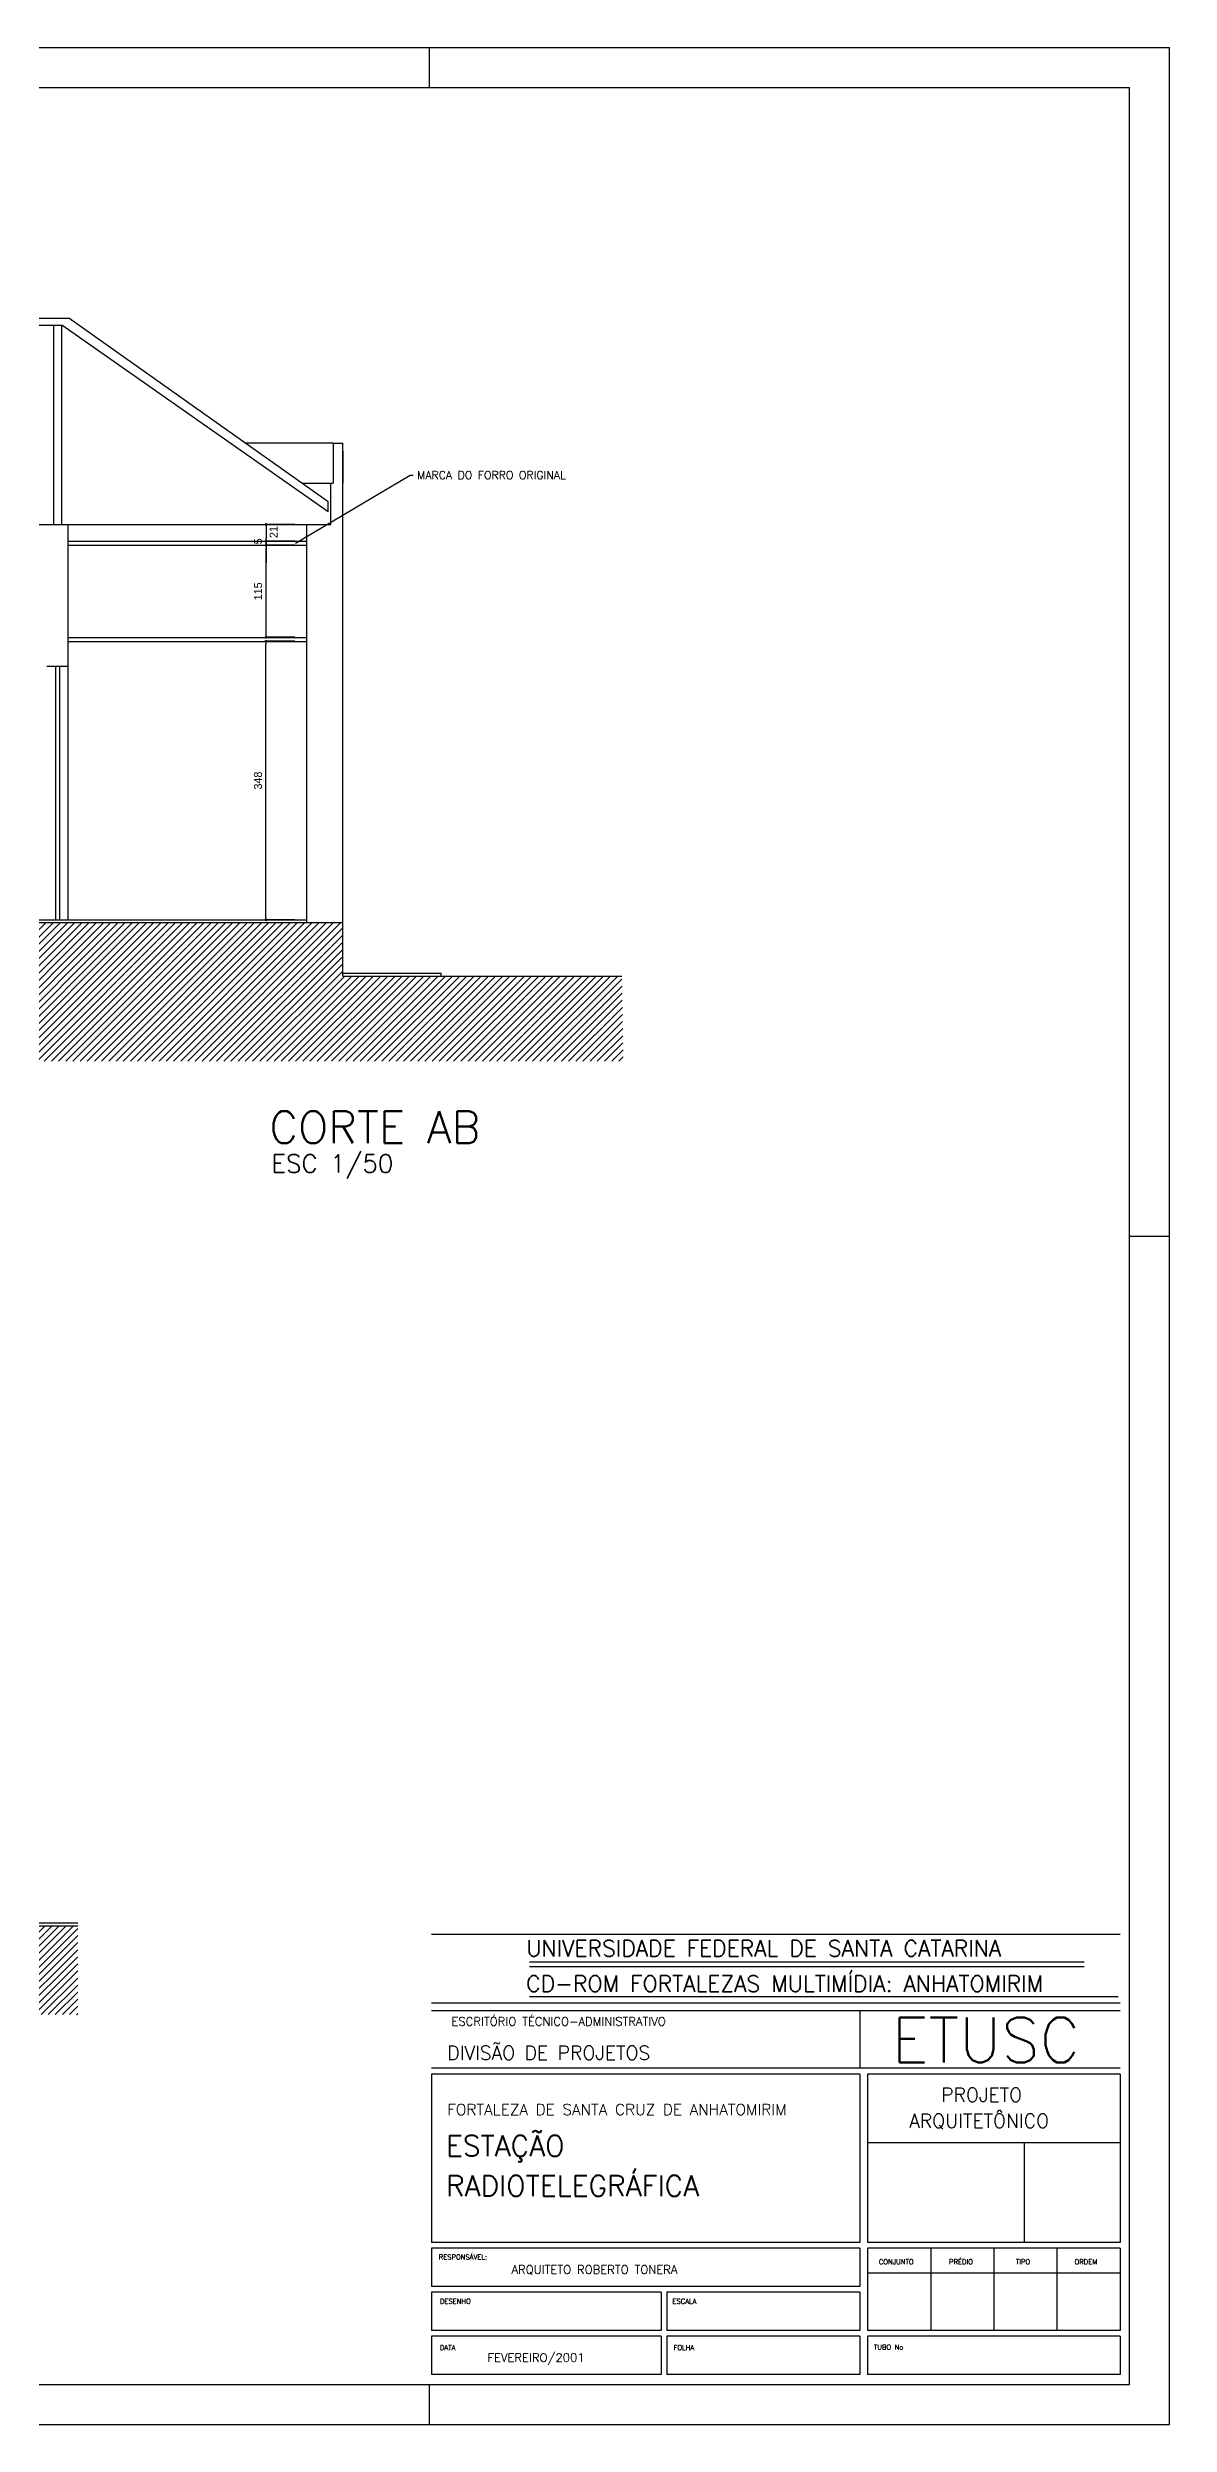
# Model space of a CAD drawing. Extents: x -1098 to 3016, y -832 to 644.
# Drawn here: x 2736 to 3016, y -832 to -238 of the extents above; entities that cross this region are included whole.
import ezdxf

# ---------------------------------------------------------------- set-up
doc = ezdxf.new("R2010")
doc.units = 0
doc.header["$MEASUREMENT"] = 0
doc.layers.get('0').update_dxf_attribs({"linetype": 'CONTINUOUS'})
doc.layers.get('DEFPOINTS').update_dxf_attribs({"linetype": 'CONTINUOUS'})
for name, color, linetype in [('COTAS_INTERNAS', 1, 'CONTINUOUS'), ('ESQUADRIAS', 2, 'CONTINUOUS'), ('HACHURA', 1, 'CONTINUOUS'), ('MARGEMINT', 6, 'CONTINUOUS'), ('MARGEMTEXT', 1, 'CONTINUOUS'), ('MARGEXT', 2, 'CONTINUOUS'), ('MARGINT', 6, 'CONTINUOUS'), ('PAREDE', 1, 'CONTINUOUS'), ('PAREDES', 7, 'CONTINUOUS'), ('PISO', 1, 'CONTINUOUS'), ('TELHADO', 2, 'CONTINUOUS'), ('TERRA', 7, 'CONTINUOUS'), ('TEXT1', 3, 'CONTINUOUS'), ('TEXT2', 6, 'CONTINUOUS'), ('TEXTO', 3, 'CONTINUOUS')]:
    doc.layers.add(name, color=color, linetype=linetype)
doc.styles.add('ROMANS', font='romans')
doc.dimstyles.new('ISO-25', dxfattribs={"dimtxt": 10, "dimasz": 3.5, "dimexe": 1.25, "dimexo": 15, "dimgap": 5, "dimtad": 1, "dimdec": 1, "dimtxsty": 'STANDARD', "dimblk": 'DOT', "dimcen": 2.5, "dimclrd": 1, "dimclre": 1, "dimclrt": 2, "dimazin": 3, "dimtfac": 1, "dimtdec": 1, "dimtmove": 0, "dimatfit": 3})

# ---------------------------------------------------------------- blocks, each defined once
blk = doc.blocks.new('_DOT')
at = {"color": 0, "linetype": 'BYBLOCK'}
blk.add_line((-0.5, 0), (-1, 0), dxfattribs=at)
at = {"color": 0, "linetype": 'BYBLOCK', "const_width": 0.5}
blk.add_lwpolyline([(-0.25, 0, 1), (0.25, 0, 1)], format="xyb", close=True, dxfattribs=at)
blk = doc.blocks.new('*D64')
at = {"color": 1, "linetype": 'BYBLOCK'}
for p, q in [((2797.77, -386.39), (2790.34, -386.39)), ((2790.59, -455.29), (2790.59, -387.09)), ((2797.77, -455.99), (2790.34, -455.99))]:
    blk.add_line(p, q, dxfattribs=at)
at = {"layer": 'DEFPOINTS', "color": 0, "linetype": 'BYBLOCK'}
for p in [(2790.59, -386.39), (2800.77, -386.39), (2800.77, -455.99)]:
    blk.add_point(p, dxfattribs=at)
at = {"color": 1, "linetype": 'BYBLOCK', "xscale": 0.7000000000000001, "yscale": 0.7000000000000001, "zscale": 0.7000000000000001}
for p, rotation in [((2790.59, -386.39), 90), ((2790.59, -455.99), 270)]:
    blk.add_blockref('_DOT', p, dxfattribs=dict(at, rotation=rotation))
at = {"color": 2, "linetype": 'BYBLOCK', "insert": (2788.59, -421.19), "char_height": 2, "attachment_point": 5, "rotation": 90}
blk.add_mtext('348', dxfattribs=at)
blk = doc.blocks.new('*D77')
at = {"color": 1, "linetype": 'BYBLOCK'}
for p, q in [((2797.77, -362.39), (2790.36, -362.39)), ((2790.61, -384.69), (2790.61, -363.09)), ((2797.77, -385.39), (2790.36, -385.39))]:
    blk.add_line(p, q, dxfattribs=at)
at = {"layer": 'DEFPOINTS', "color": 0, "linetype": 'BYBLOCK'}
for p in [(2790.61, -362.39), (2800.77, -362.39), (2800.77, -385.39)]:
    blk.add_point(p, dxfattribs=at)
at = {"color": 1, "linetype": 'BYBLOCK', "xscale": 0.7000000000000001, "yscale": 0.7000000000000001, "zscale": 0.7000000000000001}
for p, rotation in [((2790.61, -362.39), 90), ((2790.61, -385.39), 270)]:
    blk.add_blockref('_DOT', p, dxfattribs=dict(at, rotation=rotation))
at = {"color": 2, "linetype": 'BYBLOCK', "insert": (2788.61, -373.89), "char_height": 2, "attachment_point": 5, "rotation": 90}
blk.add_mtext('115', dxfattribs=at)

msp = doc.modelspace()

# ---------------------------------------------------------------- hatches: boundary and pattern name
at = {"layer": 'HACHURA'}
h = msp.add_hatch(dxfattribs=at)
h.set_pattern_fill('ANSI31', color=256, scale=0.4, style=0)
h.set_pattern_definition([(45, (2150.2352, -997.2027), (-0.8980256, 0.8980256), [])])
h.paths.add_polyline_path([(2312.969, -470.053), (2312.969, -491.326), (2879.904, -491.326), (2879.592, -470.053), (2809.766, -470.053), (2809.766, -456.693), (2392.666, -456.693), (2392.666, -470.053), (2353.503, -470.053)])
h = msp.add_hatch(dxfattribs=at)
h.set_pattern_fill('ANSI31', color=256, scale=10, style=0)
h.set_pattern_definition([(45, (-14358.2561, -4134.4036), (-0.88388348, 0.88388348), [])])
h.paths.add_polyline_path([(2492.563, -720.084), (2492.563, -707.484), (2743.538, -707.484), (2743.538, -729.587), (2419.168, -729.587), (2419.168, -720.084)])

# ---------------------------------------------------------------- linework, layer by layer
at = {"layer": 'COTAS_INTERNAS', "color": 1}
for p, q in [((2797.766, -357.193), (2790.355, -357.193)), ((2797.766, -361.393), (2790.355, -361.393)), ((2797.766, -361.393), (2790.355, -361.393)), ((2790.605, -357.893), (2790.605, -360.693)), ((2790.605, -361.393), (2790.605, -366.759)), ((2790.605, -362.393), (2790.605, -361.393)), ((2797.766, -362.393), (2790.355, -362.393)), ((2790.605, -363.093), (2790.605, -363.793))]:
    msp.add_line(p, q, dxfattribs=at)
at = {"layer": 'COTAS_INTERNAS'}
for points in [[(2807.361, -336.893), (2785.433, -336.893)], [(2799.548, -346.893), (2807.428, -346.893)]]:
    msp.add_lwpolyline(points, dxfattribs=at)
at = {"layer": 'ESQUADRIAS'}
for points in [[(2737.966, -392.593), (2737.966, -455.993)], [(2738.966, -392.593), (2738.966, -455.993)]]:
    msp.add_lwpolyline(points, dxfattribs=at)
at = {"layer": 'MARGEMINT'}
for p, q in [((3004.131, -709.527), (2832, -709.527)), ((3004.131, -726.74), (2832, -726.74)), ((3004.131, -728.653), (2832, -728.653)), ((3004.131, -742.997), (2832, -742.997))]:
    msp.add_line(p, q, dxfattribs=at)
at = {"layer": 'MARGEMTEXT'}
for p, q in [((2939.104, -728.653), (2939.104, -742.997)), ((2939.104, -744.432), (2832, -744.432)), ((2832, -744.432), (2832, -786.508)), ((2939.104, -744.432), (2939.104, -786.508)), ((3004.131, -744.432), (2941.016, -744.432)), ((2941.016, -744.432), (2941.016, -786.508)), ((3004.131, -744.432), (3004.131, -786.508)), ((3004.131, -761.645), (2941.016, -761.645)), ((2980.18, -761.645), (2980.18, -786.508)), ((2939.104, -786.508), (2832, -786.508)), ((2939.104, -787.943), (2832, -787.943)), ((2832, -787.943), (2832, -797.505)), ((2939.104, -787.943), (2939.104, -797.505)), ((3004.131, -786.508), (2941.016, -786.508)), ((2941.016, -787.943), (2941.016, -808.503)), ((3004.131, -787.943), (2941.016, -787.943)), ((2956.795, -787.943), (2956.795, -808.503)), ((2972.574, -787.943), (2972.574, -808.503)), ((2988.352, -787.943), (2988.352, -808.503)), ((3004.131, -787.943), (3004.131, -808.503)), ((3004.131, -794.158), (2941.016, -794.158)), ((2939.104, -797.505), (2832, -797.505)), ((2889.377, -798.94), (2832, -798.94)), ((2832, -798.94), (2832, -808.503)), ((2889.377, -798.94), (2889.377, -808.503)), ((2939.104, -798.94), (2890.811, -798.94)), ((2890.811, -798.94), (2890.811, -808.503)), ((2939.104, -798.94), (2939.104, -808.503)), ((2889.377, -808.503), (2832, -808.503)), ((2889.377, -809.937), (2832, -809.937)), ((2832, -809.937), (2832, -819.5)), ((2889.377, -809.937), (2889.377, -819.5)), ((2939.104, -808.503), (2890.811, -808.503)), ((2939.104, -809.937), (2890.811, -809.937)), ((2890.811, -809.937), (2890.811, -819.5)), ((2939.104, -809.937), (2939.104, -819.5)), ((3004.131, -808.503), (2941.016, -808.503)), ((3004.131, -809.937), (2941.016, -809.937)), ((2941.016, -809.937), (2941.016, -819.5)), ((3004.131, -809.937), (3004.131, -819.5)), ((2889.377, -819.5), (2832, -819.5)), ((2939.104, -819.5), (2890.811, -819.5)), ((3004.131, -819.5), (2941.016, -819.5))]:
    msp.add_line(p, q, dxfattribs=at)
at = {"layer": 'MARGEXT'}
for p, q in [((2175.5, -238), (3016.5, -238)), ((2831.5, -248), (2831.5, -238)), ((3016.5, -832), (3016.5, -238)), ((3006.5, -535), (3016.5, -535)), ((2831.5, -832), (2831.5, -822)), ((2175.5, -832), (3016.5, -832))]:
    msp.add_line(p, q, dxfattribs=at)
at = {"layer": 'MARGINT'}
for p, q in [((2200.5, -248), (3006.5, -248)), ((3006.5, -822), (3006.5, -248)), ((2200.5, -822), (3006.5, -822))]:
    msp.add_line(p, q, dxfattribs=at)
at = {"layer": 'PAREDE', "color": 4}
msp.add_lwpolyline([(2401.706, -357.193), (2800.766, -357.193)], dxfattribs=at)
at = {"layer": 'PAREDES'}
for points in [[(2807.361, -336.893), (2809.766, -336.893)], [(2807.428, -336.893), (2807.428, -346.893)], [(2809.766, -470.053), (2809.766, -336.893)], [(2809.766, -338.893), (2809.766, -346.893)], [(2806.766, -357.193), (2806.833, -346.893)], [(2806.833, -346.893), (2807.428, -346.893)], [(2741.166, -455.933), (2741.166, -357.193)], [(2800.766, -456.693), (2800.766, -357.193)], [(2800.766, -357.193), (2806.766, -357.193)], [(2735.766, -392.593), (2741.166, -392.593)]]:
    msp.add_lwpolyline(points, dxfattribs=at)
at = {"layer": 'PISO'}
for points in [[(2399.404, -455.993), (2800.766, -455.993)], [(2809.766, -469.293), (2834.366, -469.293)], [(2834.366, -470.053), (2834.366, -469.293)], [(2743.538, -706.724), (2499.063, -706.724)]]:
    msp.add_lwpolyline(points, dxfattribs=at)
at = {"layer": 'TELHADO', "color": 5}
for points in [[(2461.268, -305.65), (2741.335, -305.65)], [(2462.27, -307.393), (2739.52, -307.393)], [(2737.52, -357.193), (2737.52, -307.393)], [(2739.52, -357.193), (2739.52, -307.393)], [(2806.137, -354.061), (2739.52, -307.393)], [(2806.137, -351.561), (2741.335, -305.65)], [(2806.137, -354.061), (2806.137, -351.561)]]:
    msp.add_lwpolyline(points, dxfattribs=at)
at = {"layer": 'TELHADO', "color": 1}
for points in [[(2741.166, -361.393), (2800.766, -361.393)], [(2741.166, -362.393), (2800.766, -362.393)]]:
    msp.add_lwpolyline(points, dxfattribs=at)
at = {"layer": 'TELHADO', "color": 3}
for points in [[(2741.166, -385.393), (2800.766, -385.393)], [(2741.166, -386.393), (2800.766, -386.393)]]:
    msp.add_lwpolyline(points, dxfattribs=at)
at = {"layer": 'TERRA'}
for points in [[(2392.666, -456.693), (2809.766, -456.693)], [(2809.766, -470.053), (2879.592, -470.053)], [(2743.538, -707.484), (2492.563, -707.484)]]:
    msp.add_lwpolyline(points, dxfattribs=at)
at = {"layer": 'TEXT1'}
for p, q in [((2995.131, -716.47), (2856.47, -716.47)), ((2995.131, -717.675), (2856.47, -717.675)), ((3003.63, -725.103), (2856.47, -725.103))]:
    msp.add_line(p, q, dxfattribs=at)

# ---------------------------------------------------------------- block references
at = {"layer": 'COTAS_INTERNAS', "color": 1, "xscale": 0.7000000000000001, "yscale": 0.7000000000000001, "zscale": 0.7000000000000001}
for p, rotation in [((2790.605, -357.193), 90), ((2790.605, -361.393), 270), ((2790.605, -361.393), 270), ((2790.605, -362.393), 90)]:
    msp.add_blockref('_DOT', p, dxfattribs=dict(at, rotation=rotation))

# ---------------------------------------------------------------- texts
at = {"layer": 'COTAS_INTERNAS', "color": 2, "char_height": 2, "attachment_point": 5, "rotation": 90}
for s, insert in [('5', (2788.605, -361.393)), ('21', (2792.509, -359.1))]:
    msp.add_mtext(s, dxfattribs=dict(at, insert=insert))
at = {"layer": 'TEXT1', "style": 'ROMANS'}
for s, height, p in [('UNIVERSIDADE FEDERAL DE SANTA CATARINA', 4.01639, (2855.689, -715.018)), ('CD-ROM FORTALEZAS MULTIMÍDIA: ANHATOMIRIM', 4.01639, (2855.665, -723.861)), ('ESCRITÓRIO TÉCNICO-ADMINISTRATIVO', 2.12234, (2836.982, -732.35)), ('DIVISÃO DE PROJETOS', 3.44262, (2835.92, -740.84)), ('PROJETO', 3.4426, (2959.42, -751.34)), ('FORTALEZA DE SANTA CRUZ DE ANHATOMIRIM', 2.78852, (2835.922, -754.706)), ('ARQUITETÔNICO', 3.44262, (2951.42, -757.84)), ('ESTAÇÃO ', 5.1639, (2835.595, -764.936)), ('RADIOTELEGRÁFICA', 5.16393, (2835.595, -774.936)), ('RESPONSÁVEL:', 1.24317, (2833.796, -790.788)), ('ARQUITETO ROBERTO TONERA', 2.12234, (2851.982, -794.35)), ('CONJUNTO  ', 1.2432, (2943.835, -791.974)), ('PRÉDIO', 1.2432, (2961.39, -791.974)), ('TIPO', 1.2432, (2978.081, -791.974)), ('ORDEM', 1.2432, (2992.758, -791.974)), ('DESENHO                       ', 1.24317, (2834.079, -801.825)), ('ESCALA', 1.2432, (2892.211, -801.825)), ('DATA                              ', 1.24317, (2834.079, -813.393)), ('FOLHA', 1.2432, (2892.499, -813.393)), ('TUBO No', 1.2432, (2942.598, -813.305)), ('FEVEREIRO/2001', 2.12234, (2845.982, -816.35))]:
    msp.add_text(s, height=height, dxfattribs=at).set_placement(p)
at = {"layer": 'TEXT2', "style": 'ROMANS'}
for s, height, p in [('CORTE AB', 8, (2791.41, -511.82)), ('ESC 1/50', 4.5, (2791.963, -519.144)), ('ETUSC', 11.1926, (2947.112, -741.505))]:
    msp.add_text(s, height=height, dxfattribs=at).set_placement(p)
at = {"layer": 'TEXTO', "insert": (2828.38, -343.855), "char_height": 2, "attachment_point": 1, "style": 'ROMANS'}
msp.add_mtext('MARCA DO FORRO ORIGINAL', dxfattribs=at)

# ---------------------------------------------------------------- dimensions: what is measured, and where the dimension line sits
at = {"layer": 'COTAS_INTERNAS'}
for base, p1, p2, picture, middle in [((2790.605, -362.393), (2800.766, -385.393), (2800.766, -362.393), '*D77', (2788.605, -373.893)), ((2790.593, -386.393), (2800.766, -455.993), (2800.766, -386.393), '*D64', (2788.593, -421.193))]:
    dim = msp.add_linear_dim(base=base, p1=p1, p2=p2, angle=90, dimstyle='ISO-25', override={"dimscale": 0.2, "dimlfac": 5}, dxfattribs=at)
    dim.commit()
    dim.dimension.update_dxf_attribs({"geometry": picture, "text_midpoint": middle})

# ---------------------------------------------------------------- leaders
at = {"layer": 'COTAS_INTERNAS', "color": 1, "annotation_type": 0, "has_hookline": 1, "hookline_direction": 0, "text_width": 42.286}
msp.add_leader([(2798.003, -361.865), (2826.68, -344.855), (2827.38, -344.855)], dimstyle='ISO-25', override={"dimscale": 0.2, "dimgap": 5, "dimtad": 0, "dimlfac": 5}, dxfattribs=at)

doc.saveas('drawing.dxf')
